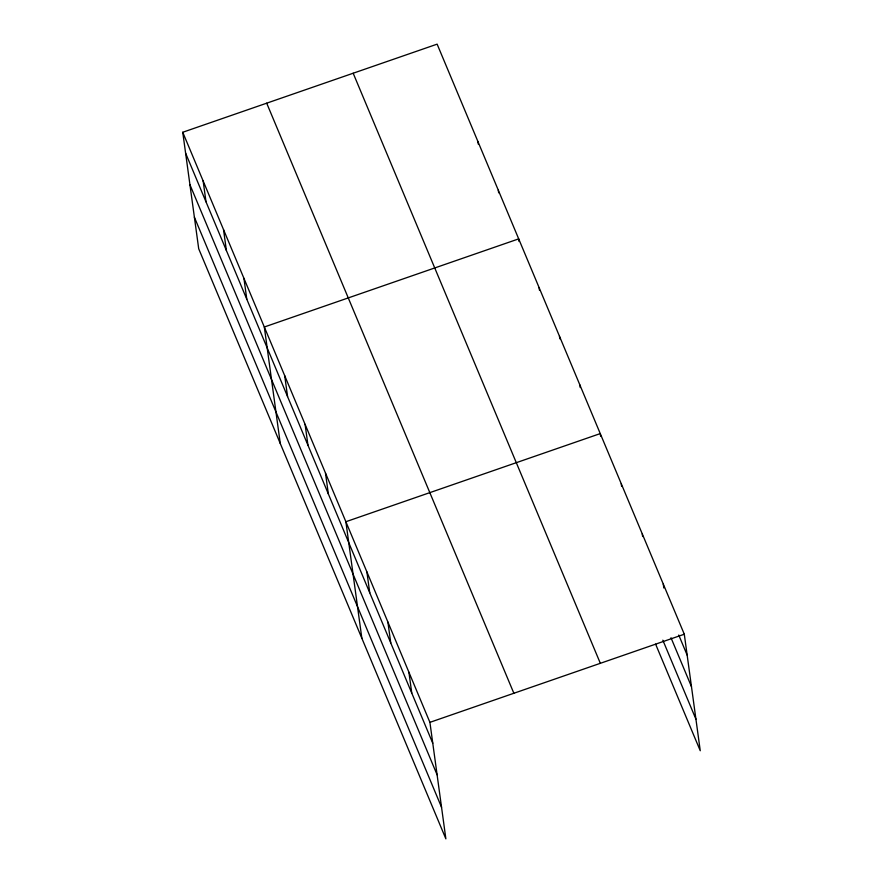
<?xml version="1.0" encoding="UTF-8"?>
<svg xmlns="http://www.w3.org/2000/svg" width="883" height="883" viewBox="0 0 883 883"><rect width="100%" height="100%" fill="white"/><g stroke="black" fill="none" stroke-linecap="round" stroke-linejoin="round"><path stroke-width="1.32" d="M182.748 132.262L429.911 722.349L445.871 838.85L198.708 248.774L182.748 132.262L437.129 44.15L684.292 634.226L700.252 750.738L655.605 644.149M429.911 722.349L684.292 634.226M678.751 635.043L687.151 655.109M670.992 637.758L691.477 686.665M662.835 640.175L695.925 719.181M353.178 73.234L600.341 663.31M266.699 103.19L513.862 693.265M185.607 153.145L432.769 743.232M189.933 184.702L437.096 774.777M194.392 217.218L441.555 807.294M663.276 584.071L663.817 587.99M642.272 533.917L642.625 536.522M621.268 483.763L621.621 486.367M600.617 436.213L600.252 433.597L345.882 521.721L361.842 638.221M579.866 384.922L580.219 387.527M559.469 336.235L559.833 338.851M539.083 287.56L539.436 290.165M519.049 241.489L518.696 238.874L264.315 326.997L280.275 443.498M498.299 190.198L498.652 192.803M477.913 141.512L478.266 144.128M408.906 672.195L411.765 693.067M387.891 622.029L390.761 642.912M366.886 571.875L369.745 592.758M325.485 473.034L328.344 493.917M305.099 424.359L307.957 445.242M284.701 375.672L287.571 396.555M243.929 278.311L246.787 299.194M223.531 229.635L226.39 250.507M203.145 180.949L206.004 201.832"/></g></svg>
